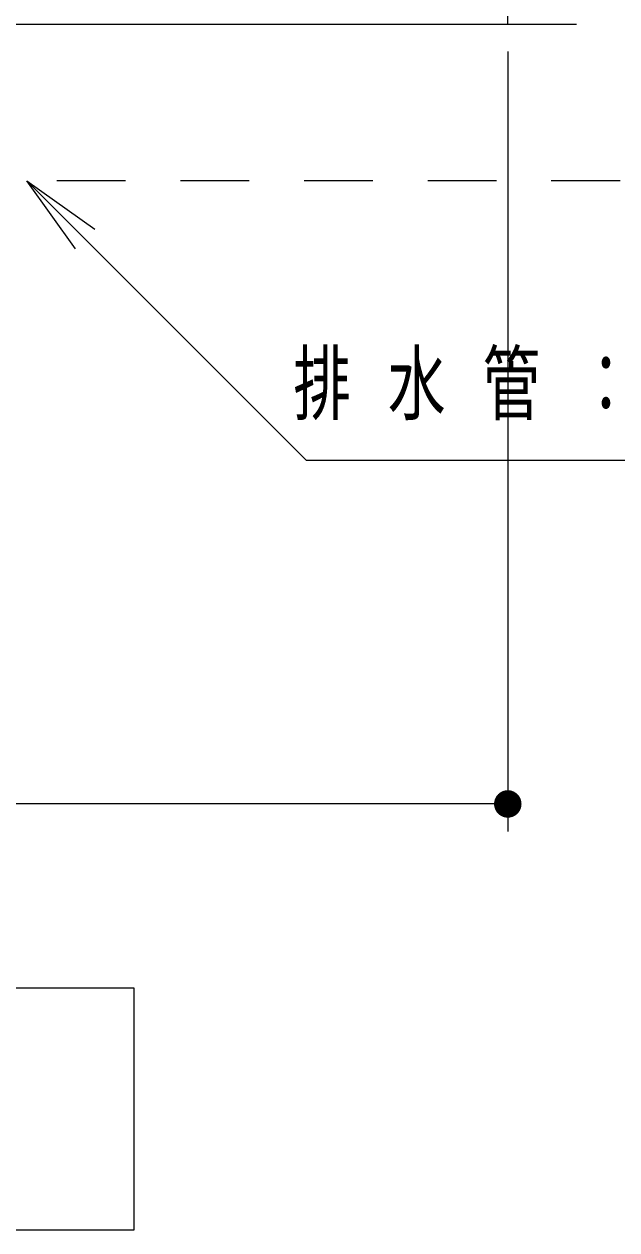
# Model space of a CAD drawing. Units: millimetres on the paper, scale 1:20. Extents: x -385 to 0, y -5 to 267.
# Drawn here: x -264.58 to -243, y 40.57 to 84.47 of the extents above; entities that cross this region are included whole.
import ezdxf

# ---------------------------------------------------------------- set-up
doc = ezdxf.new("R2010")
doc.units = ezdxf.units.MM
doc.linetypes.add('USER1', pattern=[4.5, 2.5, -2])
doc.layers.add('LY_1', color=7, linetype='Continuous', lineweight=13)
doc.styles.add('ＭＳ ゴシック', font='')
doc.styles.get('ＭＳ ゴシック').set_extended_font_data('MS Gothic')

# ---------------------------------------------------------------- blocks, each defined once
blk = doc.blocks.new('filled_dot')
at = {"color": 0, "linetype": 'Continuous', "lineweight": -2, "const_width": 1.25}
blk.add_lwpolyline([(-0.625, 0, 1), (0.625, 0, 1)], format="xyb", close=True, dxfattribs=at)

msp = doc.modelspace()

# ---------------------------------------------------------------- linework, layer by layer
at = {"layer": 'LY_1'}
for p, q in [((-246.971, 83.466), (-246.971, 55.077)), ((-262.706, 76.291), (-264.474, 78.766)), ((-264.474, 78.766), (-261.999, 76.998)), ((-264.474, 78.766), (-262.353, 76.644)), ((-246.971, 56.077), (-321.971, 56.077)), ((-260.571, 49.371), (-308.371, 49.371)), ((-260.571, 40.571), (-260.571, 49.371)), ((-308.371, 40.571), (-260.571, 40.571))]:
    msp.add_line(p, q, dxfattribs=at)
at = {"layer": 'LY_1', "color": 253, "lineweight": 25}
msp.add_lwpolyline([(-319.471, 99.466), (-319.471, 91.966), (-321.971, 91.966), (-321.971, 84.466), (-246.971, 84.466), (-246.971, 91.966), (-249.471, 91.966), (-249.471, 99.466)], dxfattribs=at)
at = {"layer": 'LY_1', "color": 253, "linetype": 'USER1'}
msp.add_lwpolyline([(-246.971, 84.466), (-238.386, 84.466), (-238.625, 84.241), (-238.819, 83.977), (-238.963, 83.683), (-239.051, 83.367), (-239.08, 83.041), (-239.051, 82.714), (-238.963, 82.399), (-238.819, 82.104), (-238.625, 81.84), (-238.386, 81.616), (-238.147, 81.391), (-237.953, 81.127), (-237.81, 80.833), (-237.722, 80.517), (-237.692, 80.191), (-237.722, 79.864), (-237.81, 79.549), (-237.953, 79.254), (-238.147, 78.99), (-238.386, 78.766), (-275.721, 78.766)], dxfattribs=at)
at = {"layer": 'LY_1'}
msp.add_lwpolyline([(-264.474, 78.766), (-254.304, 68.596), (-215.304, 68.596)], dxfattribs=at)

# ---------------------------------------------------------------- block references
at = {"layer": 'LY_1', "xscale": 0.4, "yscale": 0.4, "rotation": 180}
msp.add_blockref('filled_dot', (-246.971, 56.077), dxfattribs=at)

# ---------------------------------------------------------------- texts
at = {"layer": 'LY_1', "insert": (-254.777, 71.246), "char_height": 2.199, "attachment_point": 4, "style": 'ＭＳ ゴシック'}
msp.add_mtext('\\T1.64;\\W0.7;排水管：ＶＰ１００（別途）', dxfattribs=at)

doc.saveas('drawing.dxf')
